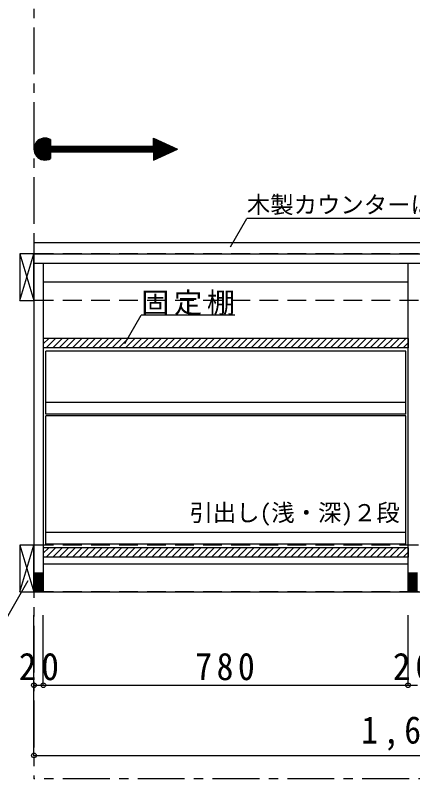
# Model space of a CAD drawing. Units: millimetres at full size, sheet at 1:20. Extents: x -3922 to 3878, y -2932 to 2722.
# Drawn here: x -2243 to -1393, y -1704 to -71 of the extents above; entities that cross this region are included whole.
import ezdxf
from ezdxf.enums import TextEntityAlignment as Align

# ---------------------------------------------------------------- set-up
doc = ezdxf.new("R2010")
doc.units = ezdxf.units.MM
doc.header["$LTSCALE"] = 20
doc.header["$PDMODE"] = 32
doc.header["$PDSIZE"] = 10
doc.linetypes.add('CHAIN1', pattern=[8, 5, -1, 1, -1])
doc.linetypes.add('DASHED2', pattern=[3, 2, -1])
for name, color, linetype in [('0-2_本体', 2, 'Continuous'), ('0-3_固定棚', 2, 'Continuous'), ('0-5', 4, 'Continuous'), ('0-7_桟木・巾木', 2, 'Continuous'), ('0-8_引き出し', 3, 'Continuous'), ('0-9_他ｱｲﾃﾑ', 2, 'Continuous'), ('0-A_文字', 7, 'Continuous'), ('0-B_寸法', 4, 'Continuous'), ('0-C_ハッチ', 4, 'Continuous')]:
    doc.layers.add(name, color=color, linetype=linetype)
doc.styles.add('ＭＳ ゴシック', font='')
doc.styles.get('ＭＳ ゴシック').set_extended_font_data('MS Gothic')

# ---------------------------------------------------------------- blocks, each defined once
blk = doc.blocks.new('R40')
at = {"layer": '0-5', "color": 3}
for p, q in [((10, 18.67), (-10, 18.67)), ((-10, 16), (10, 16)), ((-10, 13.33), (10, 13.33)), ((-10, 10.67), (10, 10.67)), ((-10, 8), (10, 8)), ((-10, 5.33), (10, 5.33)), ((-10, 2.67), (10, 2.67)), ((-10, 0), (10, 0)), ((-10, -2.67), (10, -2.67)), ((-10, -5.33), (10, -5.33)), ((-10, -8), (10, -8)), ((-10, -10.67), (10, -10.67)), ((-10, -13.33), (10, -13.33)), ((-10, -16), (10, -16)), ((-10, -18.67), (10, -18.67))]:
    blk.add_line(p, q, dxfattribs=at)

msp = doc.modelspace()

# ---------------------------------------------------------------- linework, layer by layer
at = {"layer": '0-2_本体', "color": 3}
for p, q in [((-2203.06, -581.27), (-2203.06, -1304.27)), ((-2203.06, -581.27), (-568.06, -581.27)), ((-2203.06, -601.27), (-583.06, -601.27)), ((-2183.06, -601.27), (-2183.06, -1304.27)), ((-1403.06, -1304.27), (-1403.06, -601.27)), ((-2203.06, -1304.27), (-583.06, -1304.27))]:
    msp.add_line(p, q, dxfattribs=at)
at = {"layer": '0-3_固定棚', "color": 3}
for p, q in [((-2183.06, -762.27), (-2183.06, -782.27)), ((-1403.06, -762.27), (-2183.06, -762.27)), ((-2183.06, -1210.27), (-2183.06, -1230.27)), ((-1403.06, -1210.27), (-2183.06, -1210.27))]:
    msp.add_line(p, q, dxfattribs=at)
for points in [[(-1403.06, -762.27), (-1403.06, -782.27), (-2183.06, -782.27)], [(-1403.06, -1210.27), (-1403.06, -1230.27), (-2183.06, -1230.27)]]:
    msp.add_lwpolyline(points, dxfattribs=at)
at = {"layer": '0-7_桟木・巾木', "color": 7}
for p, q in [((-2183.06, -641.27), (-1403.06, -641.27)), ((-2183.06, -1244.27), (-1403.06, -1244.27))]:
    msp.add_line(p, q, dxfattribs=at)
at = {"layer": '0-8_引き出し'}
for p, q in [((-2233.06, -581.27), (-2233.06, -681.27)), ((-2203.06, -581.27), (-2233.06, -581.27)), ((-2203.06, -681.27), (-2203.06, -581.27)), ((-2233.06, -681.27), (-2203.06, -681.27)), ((-2233.06, -1204.27), (-2233.06, -1304.27)), ((-2203.06, -1204.27), (-2233.06, -1204.27)), ((-2203.06, -1304.27), (-2203.06, -1204.27)), ((-2233.06, -1304.27), (-2203.06, -1304.27))]:
    msp.add_line(p, q, dxfattribs=at)
at = {"layer": '0-8_引き出し', "color": 7}
for p, q in [((-2233.06, -681.27), (-2203.06, -581.27)), ((-2233.06, -581.27), (-2203.06, -681.27)), ((-2233.06, -1304.27), (-2203.06, -1204.27)), ((-2233.06, -1204.27), (-2203.06, -1304.27))]:
    msp.add_line(p, q, dxfattribs=at)
at = {"layer": '0-8_引き出し', "color": 2}
for p, q in [((-1408.06, -789.27), (-2178.06, -789.27)), ((-2178.06, -924.27), (-2178.06, -789.27)), ((-1408.06, -924.27), (-1408.06, -789.27)), ((-1408.06, -899.27), (-2178.06, -899.27)), ((-1408.06, -924.27), (-2178.06, -924.27)), ((-2178.06, -1202.27), (-2178.06, -928.27)), ((-1408.06, -928.27), (-2178.06, -928.27)), ((-1408.06, -1202.27), (-1408.06, -928.27)), ((-1408.06, -1177.27), (-2178.06, -1177.27)), ((-1408.06, -1202.27), (-2178.06, -1202.27))]:
    msp.add_line(p, q, dxfattribs=at)
at = {"layer": '0-9_他ｱｲﾃﾑ'}
for q in [(-568.06, -557.27), (-2203.06, -581.27)]:
    msp.add_line((-2203.06, -557.27), q, dxfattribs=at)
at = {"layer": '0-A_文字', "linetype": 'CHAIN1'}
for p in [(-2203.06, 1822.73), (2758.98, -1704.27)]:
    msp.add_line(p, (-2203.06, -1704.27), dxfattribs=at)
at = {"layer": '0-A_文字'}
for p, q in [((-2203.06, -357.62), (-2179.1, -333.66)), ((-2202.92, -354.64), (-2182.07, -333.8)), ((-2202.87, -360.26), (-2176.46, -333.85)), ((-2202.44, -362.65), (-2174.06, -334.28)), ((-2202.26, -351.16), (-2185.56, -334.46)), ((-2201.81, -364.85), (-2171.87, -334.91)), ((-2201.01, -366.89), (-2169.83, -335.7)), ((-2200.5, -346.57), (-2190.15, -336.22)), ((-2200.07, -368.77), (-2167.95, -336.65)), ((-2198.99, -370.52), (-2167.65, -339.17)), ((-2197.79, -372.14), (-2167.65, -342)), ((-1956.88, -363.16), (-1933.65, -339.93)), ((-1954.05, -363.16), (-1931.72, -340.83)), ((-1951.22, -363.16), (-1929.78, -341.73)), ((-1948.39, -363.16), (-1927.85, -342.63)), ((-1947.16, -333.66), (-1896.34, -357.27)), ((-1947.16, -351.37), (-1947.16, -333.66)), ((-1947.16, -336.48), (-1945.23, -334.55)), ((-1947.16, -339.31), (-1943.3, -335.45)), ((-1947.16, -342.13), (-1941.37, -336.35)), ((-1947.16, -344.96), (-1939.44, -337.24)), ((-1947.16, -347.79), (-1937.51, -338.14)), ((-1947.16, -350.62), (-1935.58, -339.04)), ((-2196.46, -373.64), (-2167.65, -344.83)), ((-2195.01, -375.02), (-2167.65, -347.66)), ((-2193.44, -376.29), (-2167.65, -350.49)), ((-2191.75, -377.42), (-2165.7, -351.37)), ((-2189.93, -378.43), (-2162.87, -351.37)), ((-2187.96, -379.29), (-2160.04, -351.37)), ((-2185.84, -380), (-2157.22, -351.37)), ((-2166.18, -363.16), (-2154.39, -351.37)), ((-2163.35, -363.16), (-2151.56, -351.37)), ((-2160.52, -363.16), (-2148.73, -351.37)), ((-2157.7, -363.16), (-2145.9, -351.37)), ((-2154.87, -363.16), (-2143.07, -351.37)), ((-2152.04, -363.16), (-2140.24, -351.37)), ((-2149.21, -363.16), (-2137.42, -351.37)), ((-2146.38, -363.16), (-2134.59, -351.37)), ((-2143.55, -363.16), (-2131.76, -351.37)), ((-2140.72, -363.16), (-2128.93, -351.37)), ((-2137.9, -363.16), (-2126.1, -351.37)), ((-2135.07, -363.16), (-2123.27, -351.37)), ((-2132.24, -363.16), (-2120.45, -351.37)), ((-2129.41, -363.16), (-2117.62, -351.37)), ((-2126.58, -363.16), (-2114.79, -351.37)), ((-2123.75, -363.16), (-2111.96, -351.37)), ((-2120.93, -363.16), (-2109.13, -351.37)), ((-2118.1, -363.16), (-2106.3, -351.37)), ((-2115.27, -363.16), (-2103.48, -351.37)), ((-2112.44, -363.16), (-2100.65, -351.37)), ((-2109.61, -363.16), (-2097.82, -351.37)), ((-2106.78, -363.16), (-2094.99, -351.37)), ((-2103.96, -363.16), (-2092.16, -351.37)), ((-2101.13, -363.16), (-2089.33, -351.37)), ((-2098.3, -363.16), (-2086.5, -351.37)), ((-2095.47, -363.16), (-2083.68, -351.37)), ((-2092.64, -363.16), (-2080.85, -351.37)), ((-2089.81, -363.16), (-2078.02, -351.37)), ((-2086.98, -363.16), (-2075.19, -351.37)), ((-2084.16, -363.16), (-2072.36, -351.37)), ((-2081.33, -363.16), (-2069.53, -351.37)), ((-2078.5, -363.16), (-2066.71, -351.37)), ((-2075.67, -363.16), (-2063.88, -351.37)), ((-2072.84, -363.16), (-2061.05, -351.37)), ((-2070.01, -363.16), (-2058.22, -351.37)), ((-2067.19, -363.16), (-2055.39, -351.37)), ((-2064.36, -363.16), (-2052.56, -351.37)), ((-2061.53, -363.16), (-2049.73, -351.37)), ((-2058.7, -363.16), (-2046.91, -351.37)), ((-2055.87, -363.16), (-2044.08, -351.37)), ((-2053.04, -363.16), (-2041.25, -351.37)), ((-2050.22, -363.16), (-2038.42, -351.37)), ((-2047.39, -363.16), (-2035.59, -351.37)), ((-2044.56, -363.16), (-2032.76, -351.37)), ((-2041.73, -363.16), (-2029.94, -351.37)), ((-2038.9, -363.16), (-2027.11, -351.37)), ((-2036.07, -363.16), (-2024.28, -351.37)), ((-2033.24, -363.16), (-2021.45, -351.37)), ((-2030.42, -363.16), (-2018.62, -351.37)), ((-2027.59, -363.16), (-2015.79, -351.37)), ((-2024.76, -363.16), (-2012.97, -351.37)), ((-2021.93, -363.16), (-2010.14, -351.37)), ((-2019.1, -363.16), (-2007.31, -351.37)), ((-2016.27, -363.16), (-2004.48, -351.37)), ((-2013.45, -363.16), (-2001.65, -351.37)), ((-2010.62, -363.16), (-1998.82, -351.37)), ((-2007.79, -363.16), (-1995.99, -351.37)), ((-2004.96, -363.16), (-1993.17, -351.37)), ((-2002.13, -363.16), (-1990.34, -351.37)), ((-1999.3, -363.16), (-1987.51, -351.37)), ((-1996.47, -363.16), (-1984.68, -351.37)), ((-1993.65, -363.16), (-1981.85, -351.37)), ((-1990.82, -363.16), (-1979.02, -351.37)), ((-1987.99, -363.16), (-1976.2, -351.37)), ((-1985.16, -363.16), (-1973.37, -351.37)), ((-1982.33, -363.16), (-1970.54, -351.37)), ((-1979.5, -363.16), (-1967.71, -351.37)), ((-1976.68, -363.16), (-1964.88, -351.37)), ((-1973.85, -363.16), (-1962.05, -351.37)), ((-1971.02, -363.16), (-1959.23, -351.37)), ((-1968.19, -363.16), (-1956.4, -351.37)), ((-1965.36, -363.16), (-1953.57, -351.37)), ((-1962.53, -363.16), (-1950.74, -351.37)), ((-1959.71, -363.16), (-1947.91, -351.37)), ((-1947.16, -364.76), (-1925.92, -343.52)), ((-1947.16, -367.59), (-1923.99, -344.42)), ((-1947.16, -370.42), (-1922.06, -345.32)), ((-1947.16, -373.25), (-1920.13, -346.22)), ((-1947.16, -376.07), (-1918.2, -347.11)), ((-1947.16, -378.9), (-1916.27, -348.01)), ((-1947.16, -380.88), (-1896.34, -357.27)), ((-1945.57, -380.14), (-1914.34, -348.91)), ((-1940.28, -377.68), (-1912.4, -349.8)), ((-1935, -375.23), (-1910.47, -350.7)), ((-1929.72, -372.77), (-1908.54, -351.6)), ((-1924.43, -370.32), (-1906.61, -352.5)), ((-1919.15, -367.87), (-1904.68, -353.39)), ((-1913.87, -365.41), (-1902.75, -354.29)), ((-1908.59, -362.96), (-1900.82, -355.19)), ((-1903.3, -360.5), (-1898.89, -356.09)), ((-1898.02, -358.05), (-1896.95, -356.98)), ((-2183.54, -380.52), (-2167.65, -364.63)), ((-2181.01, -380.83), (-2167.65, -367.46)), ((-2178.2, -380.85), (-2167.65, -370.29)), ((-2174.98, -380.45), (-2167.65, -373.11)), ((-2167.65, -363.16), (-2167.65, -377.72)), ((-2167.65, -363.16), (-1947.16, -363.16)), ((-1947.16, -363.16), (-1947.16, -380.88)), ((-2171.03, -379.32), (-2167.65, -375.94)), ((-1782.78, -566.3), (-1747.76, -505.64)), ((-1132.16, -505.64), (-1747.76, -505.64)), ((-2008.58, -773.33), (-1973.56, -712.68)), ((-1773.56, -712.68), (-1973.56, -712.68))]:
    msp.add_line(p, q, dxfattribs=at)
for points in [[(-2167.65, -336.82), (-2167.65, -351.37), (-1947.16, -351.37)], [(-2215.91, -1280.77), (-2300.36, -1427.05), (-2450.89, -1427.05)]]:
    msp.add_lwpolyline(points, dxfattribs=at)
msp.add_arc((-2179.45, -357.27), 23.61, 60, 300, dxfattribs=at)
at = {"layer": '0-B_寸法', "linetype": 'DASHED2'}
for p, q in [((2758.98, -581.27), (-2203.06, -581.27)), ((2758.98, -681.27), (-2203.06, -681.27)), ((2758.98, -1204.27), (-2203.06, -1204.27)), ((2758.98, -1304.27), (-2203.06, -1304.27))]:
    msp.add_line(p, q, dxfattribs=at)
at = {"layer": '0-B_寸法'}
for p, q in [((-2203.06, -1504.27), (-2203.06, -1354.27)), ((-2183.06, -1504.27), (-2183.06, -1354.27)), ((-1403.06, -1504.27), (-1403.06, -1354.27)), ((-2203.06, -1504.27), (-2183.06, -1504.27)), ((-2203.06, -1654.27), (-2203.06, -1504.27)), ((-2183.06, -1504.27), (-1403.06, -1504.27)), ((-1403.06, -1504.27), (-1383.06, -1504.27)), ((-2203.06, -1654.27), (-583.06, -1654.27))]:
    msp.add_line(p, q, dxfattribs=at)
at = {"layer": '0-B_寸法', "color": 7}
for p in [(-2203.06, -1504.27), (-2183.06, -1504.27), (-1403.06, -1504.27), (-2203.06, -1654.27)]:
    msp.add_point(p, dxfattribs=at)
at = {"layer": '0-C_ハッチ'}
for p, q in [((-2183.06, -774.01), (-2171.32, -762.27)), ((-2177.18, -782.27), (-2157.18, -762.27)), ((-2163.03, -782.27), (-2143.03, -762.27)), ((-2148.89, -782.27), (-2128.89, -762.27)), ((-2134.75, -782.27), (-2114.75, -762.27)), ((-2120.61, -782.27), (-2100.61, -762.27)), ((-2106.47, -782.27), (-2086.47, -762.27)), ((-2092.32, -782.27), (-2072.32, -762.27)), ((-2078.18, -782.27), (-2058.18, -762.27)), ((-2064.04, -782.27), (-2044.04, -762.27)), ((-2049.9, -782.27), (-2029.9, -762.27)), ((-2035.76, -782.27), (-2015.76, -762.27)), ((-2021.61, -782.27), (-2001.61, -762.27)), ((-2007.47, -782.27), (-1987.47, -762.27)), ((-1993.33, -782.27), (-1973.33, -762.27)), ((-1979.19, -782.27), (-1959.19, -762.27)), ((-1965.04, -782.27), (-1945.04, -762.27)), ((-1950.9, -782.27), (-1930.9, -762.27)), ((-1936.76, -782.27), (-1916.76, -762.27)), ((-1922.62, -782.27), (-1902.62, -762.27)), ((-1908.48, -782.27), (-1888.48, -762.27)), ((-1894.33, -782.27), (-1874.33, -762.27)), ((-1880.19, -782.27), (-1860.19, -762.27)), ((-1866.05, -782.27), (-1846.05, -762.27)), ((-1851.91, -782.27), (-1831.91, -762.27)), ((-1837.77, -782.27), (-1817.77, -762.27)), ((-1823.62, -782.27), (-1803.62, -762.27)), ((-1809.48, -782.27), (-1789.48, -762.27)), ((-1795.34, -782.27), (-1775.34, -762.27)), ((-1781.2, -782.27), (-1761.2, -762.27)), ((-1767.05, -782.27), (-1747.05, -762.27)), ((-1752.91, -782.27), (-1732.91, -762.27)), ((-1738.77, -782.27), (-1718.77, -762.27)), ((-1724.63, -782.27), (-1704.63, -762.27)), ((-1710.49, -782.27), (-1690.49, -762.27)), ((-1696.34, -782.27), (-1676.34, -762.27)), ((-1682.2, -782.27), (-1662.2, -762.27)), ((-1668.06, -782.27), (-1648.06, -762.27)), ((-1653.92, -782.27), (-1633.92, -762.27)), ((-1639.78, -782.27), (-1619.78, -762.27)), ((-1625.63, -782.27), (-1605.63, -762.27)), ((-1611.49, -782.27), (-1591.49, -762.27)), ((-1597.35, -782.27), (-1577.35, -762.27)), ((-1583.21, -782.27), (-1563.21, -762.27)), ((-1569.06, -782.27), (-1549.06, -762.27)), ((-1554.92, -782.27), (-1534.92, -762.27)), ((-1540.78, -782.27), (-1520.78, -762.27)), ((-1526.64, -782.27), (-1506.64, -762.27)), ((-1512.5, -782.27), (-1492.5, -762.27)), ((-1498.35, -782.27), (-1478.35, -762.27)), ((-1484.21, -782.27), (-1464.21, -762.27)), ((-1470.07, -782.27), (-1450.07, -762.27)), ((-1455.93, -782.27), (-1435.93, -762.27)), ((-1441.79, -782.27), (-1421.79, -762.27)), ((-1427.64, -782.27), (-1407.64, -762.27)), ((-1413.5, -782.27), (-1403.06, -771.83)), ((-2183.06, -1222.01), (-2171.32, -1210.27)), ((-2177.18, -1230.27), (-2157.18, -1210.27)), ((-2163.03, -1230.27), (-2143.03, -1210.27)), ((-2148.89, -1230.27), (-2128.89, -1210.27)), ((-2134.75, -1230.27), (-2114.75, -1210.27)), ((-2120.61, -1230.27), (-2100.61, -1210.27)), ((-2106.47, -1230.27), (-2086.47, -1210.27)), ((-2092.32, -1230.27), (-2072.32, -1210.27)), ((-2078.18, -1230.27), (-2058.18, -1210.27)), ((-2064.04, -1230.27), (-2044.04, -1210.27)), ((-2049.9, -1230.27), (-2029.9, -1210.27)), ((-2035.76, -1230.27), (-2015.76, -1210.27)), ((-2021.61, -1230.27), (-2001.61, -1210.27)), ((-2007.47, -1230.27), (-1987.47, -1210.27)), ((-1993.33, -1230.27), (-1973.33, -1210.27)), ((-1979.19, -1230.27), (-1959.19, -1210.27)), ((-1965.04, -1230.27), (-1945.04, -1210.27)), ((-1950.9, -1230.27), (-1930.9, -1210.27)), ((-1936.76, -1230.27), (-1916.76, -1210.27)), ((-1922.62, -1230.27), (-1902.62, -1210.27)), ((-1908.48, -1230.27), (-1888.48, -1210.27)), ((-1894.33, -1230.27), (-1874.33, -1210.27)), ((-1880.19, -1230.27), (-1860.19, -1210.27)), ((-1866.05, -1230.27), (-1846.05, -1210.27)), ((-1851.91, -1230.27), (-1831.91, -1210.27)), ((-1837.77, -1230.27), (-1817.77, -1210.27)), ((-1823.62, -1230.27), (-1803.62, -1210.27)), ((-1809.48, -1230.27), (-1789.48, -1210.27)), ((-1795.34, -1230.27), (-1775.34, -1210.27)), ((-1781.2, -1230.27), (-1761.2, -1210.27)), ((-1767.05, -1230.27), (-1747.05, -1210.27)), ((-1752.91, -1230.27), (-1732.91, -1210.27)), ((-1738.77, -1230.27), (-1718.77, -1210.27)), ((-1724.63, -1230.27), (-1704.63, -1210.27)), ((-1710.49, -1230.27), (-1690.49, -1210.27)), ((-1696.34, -1230.27), (-1676.34, -1210.27)), ((-1682.2, -1230.27), (-1662.2, -1210.27)), ((-1668.06, -1230.27), (-1648.06, -1210.27)), ((-1653.92, -1230.27), (-1633.92, -1210.27)), ((-1639.78, -1230.27), (-1619.78, -1210.27)), ((-1625.63, -1230.27), (-1605.63, -1210.27)), ((-1611.49, -1230.27), (-1591.49, -1210.27)), ((-1597.35, -1230.27), (-1577.35, -1210.27)), ((-1583.21, -1230.27), (-1563.21, -1210.27)), ((-1569.06, -1230.27), (-1549.06, -1210.27)), ((-1554.92, -1230.27), (-1534.92, -1210.27)), ((-1540.78, -1230.27), (-1520.78, -1210.27)), ((-1526.64, -1230.27), (-1506.64, -1210.27)), ((-1512.5, -1230.27), (-1492.5, -1210.27)), ((-1498.35, -1230.27), (-1478.35, -1210.27)), ((-1484.21, -1230.27), (-1464.21, -1210.27)), ((-1470.07, -1230.27), (-1450.07, -1210.27)), ((-1455.93, -1230.27), (-1435.93, -1210.27)), ((-1441.79, -1230.27), (-1421.79, -1210.27)), ((-1427.64, -1230.27), (-1407.64, -1210.27)), ((-1413.5, -1230.27), (-1403.06, -1219.83))]:
    msp.add_line(p, q, dxfattribs=at)

# ---------------------------------------------------------------- block references
at = {"layer": '0-5'}
for p in [(-2193.06, -1282.93), (-1393.06, -1282.93)]:
    msp.add_blockref('R40', p, dxfattribs=at)

# ---------------------------------------------------------------- texts
at = {"layer": '0-A_文字', "style": 'ＭＳ ゴシック'}
for s, p in [('木製カウンターは別途手配', (-1747.76, -505.64)), ('引出し(浅・深)２段', (-1870.62, -1164.45))]:
    msp.add_text(s, height=36.66, dxfattribs=at).set_placement(p, align=Align.BOTTOM_LEFT)
at = {"layer": '0-A_文字', "insert": (-1973.56, -712.68), "char_height": 43.99, "attachment_point": 7, "style": 'ＭＳ ゴシック'}
msp.add_mtext('\\T1.17;固定棚', dxfattribs=at)
at = {"layer": '0-B_寸法', "color": 7, "char_height": 58.65, "attachment_point": 7, "style": 'ＭＳ ゴシック'}
for s, insert in [('\\T1.27;\\W0.95;20', (-2235.56, -1494.27)), ('\\T1.27;\\W0.9;780', (-1858.06, -1494.27)), ('\\T1.27;\\W0.95;20', (-1435.56, -1494.27)), ('\\T1.28;\\W0.9;1,620', (-1503.06, -1644.27))]:
    msp.add_mtext(s, dxfattribs=dict(at, insert=insert))

doc.saveas('drawing.dxf')
